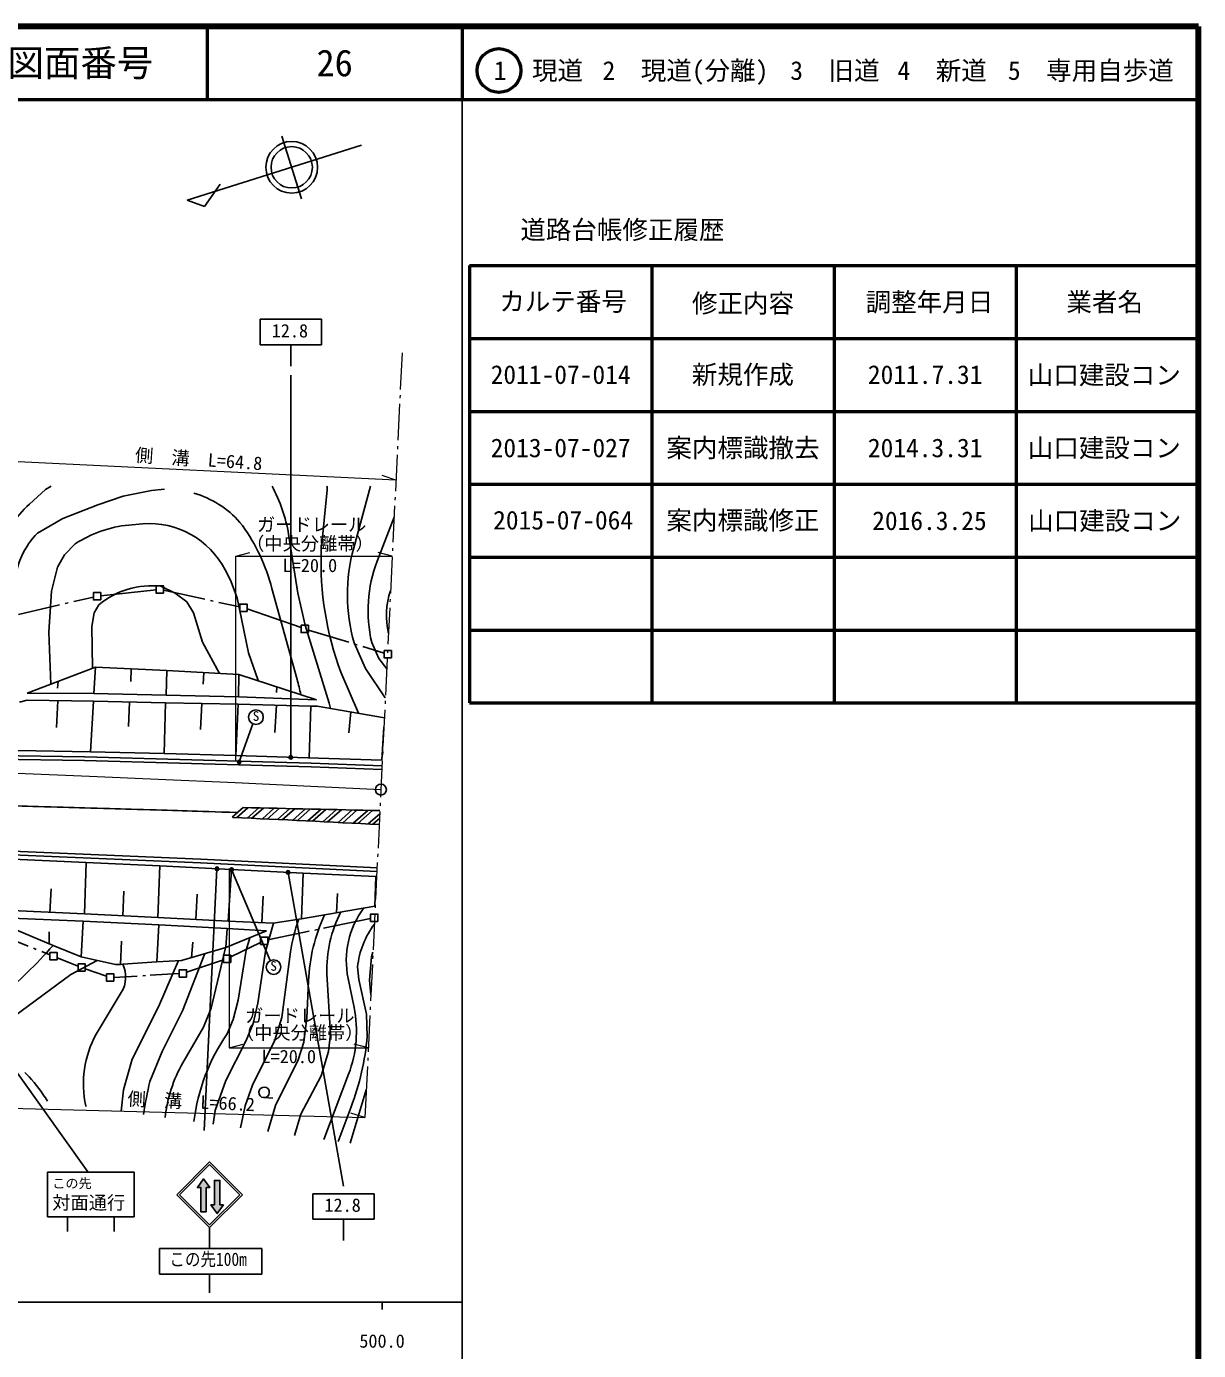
# Model space of a CAD drawing. Units: millimetres, scale not verified. Extents: x 40000 to 680000, y 20000 to 380000.
# Drawn here: x 519225 to 680000, y 198357 to 380000 of the extents above; entities that cross this region are included whole.
import ezdxf
from ezdxf.enums import TextEntityAlignment as Align

# ---------------------------------------------------------------- set-up
doc = ezdxf.new("R2010")
doc.units = ezdxf.units.MM
doc.header["$LTSCALE"] = 1000
doc.header["$PDMODE"] = 32
doc.header["$PDSIZE"] = 500
doc.linetypes.add('CHAIN', pattern=[18.5, 12, -1.5, 3.5, -1.5])
for name, color, linetype, lineweight in [('M-BGD', 7, 'Continuous', 25), ('M-BGD-HTXT', 7, 'Continuous', 13), ('M-BMK', 2, 'CHAIN', 13), ('M-BMK-ROW', 30, 'Continuous', 25), ('M-BMK-SRVR', 3, 'Continuous', 25), ('M-STR-HTXT', 7, 'Continuous', 13), ('M-STR-STRC', 7, 'Continuous', 25), ('M-STR-STRD', 7, 'Continuous', 25), ('M-TTL', 2, 'Continuous', 140), ('M-TTL-BAND', 7, 'Continuous', 25), ('M-TTL-FRAM', 2, 'Continuous', 50), ('M-TTL-LINE', 7, 'Continuous', 50)]:
    doc.layers.add(name, color=color, linetype=linetype, lineweight=lineweight)
doc.layers.add('M-TTL-TXT', color=7, linetype='Continuous')
doc.styles.add('ＭＳ ゴシック', font='')
doc.styles.get('ＭＳ ゴシック').set_extended_font_data('MS Gothic')

msp = doc.modelspace()

# ---------------------------------------------------------------- hatches: boundary and pattern name
at = {"layer": 'M-STR-STRC'}
for points in [[(543890, 217365), (543890, 220710), (544368, 220710), (543516, 221897), (542664, 220710), (543142, 220710), (543142, 217365)], [(546235, 218339), (545757, 218339), (545757, 221684), (545009, 221684), (545009, 218339), (544531, 218339), (545383, 217152)]]:
    msp.add_hatch(color=256, dxfattribs=at).paths.add_polyline_path(points)

# ---------------------------------------------------------------- linework, layer by layer
at = {"layer": 'M-BGD'}
for p, q in [((565166, 363700), (541269, 356153)), ((556970, 356366), (554248, 364966)), ((543626, 355312), (545808, 358378)), ((541269, 356153), (543626, 355312)), ((521845, 316482), (519634, 314480)), ((522604, 316949), (521845, 316482)), ((536377, 316329), (532503, 315545)), ((538140, 316511), (536377, 316329)), ((559652, 308093), (560483, 316425)), ((564108, 308468), (566424, 316949)), ((529021, 314355), (524232, 312504)), ((532503, 315545), (529021, 314355)), ((524232, 312504), (520725, 310495)), ((569655, 312689), (567351, 306663)), ((535160, 311779), (533258, 311598)), ((548498, 311970), (548859, 311549)), ((525912, 309012), (524438, 307516)), ((556460, 302242), (555179, 310348)), ((524438, 307516), (523462, 305805)), ((523462, 305805), (522655, 302532)), ((547193, 304062), (546492, 305440)), ((548129, 301627), (547193, 304062)), ((522655, 302532), (522271, 296885)), ((539617, 302261), (537665, 303203)), ((539617, 302261), (541209, 301052)), ((549702, 294054), (548129, 301627)), ((552886, 302891), (556342, 290436)), ((557466, 297882), (556460, 302242)), ((529145, 300672), (528525, 299577)), ((541209, 301052), (542114, 299572)), ((528525, 299577), (528168, 297665)), ((542114, 299572), (543361, 295540)), ((522271, 296885), (522577, 289778)), ((528168, 297665), (528292, 291964)), ((560741, 287152), (557466, 297882)), ((543361, 295540), (545723, 291258)), ((565726, 291904), (564155, 295435)), ((566584, 295493), (567555, 293273)), ((550989, 290266), (549702, 294054)), ((567555, 293273), (568644, 291875)), ((528672, 292110), (519302, 288525)), ((528672, 292110), (528454, 288474)), ((538461, 291634), (528672, 292110)), ((533566, 291872), (533527, 290137)), ((538461, 291634), (538386, 288276)), ((548372, 291121), (538461, 291634)), ((543559, 291370), (543457, 289788)), ((548372, 291121), (548306, 288053)), ((559020, 287641), (548372, 291121)), ((564764, 285779), (562362, 291427)), ((568450, 287877), (565726, 291904)), ((523552, 290151), (523487, 289202)), ((553587, 289417), (553541, 288619)), ((519299, 287556), (518262, 287292)), ((528402, 287422), (519299, 287556)), ((519302, 288525), (528454, 288474)), ((523509, 287494), (523343, 283824)), ((528402, 287422), (528023, 280511)), ((538308, 287229), (528402, 287422)), ((528454, 288474), (538395, 288276)), ((533355, 287326), (533211, 283966)), ((538308, 287229), (538090, 280248)), ((548272, 287034), (538308, 287229)), ((538395, 288276), (548306, 288053)), ((543290, 287131), (543090, 283555)), ((548272, 287034), (547939, 279995)), ((558247, 286760), (548272, 287034)), ((548306, 288053), (559020, 287641)), ((553508, 286890), (553305, 283127)), ((558247, 286760), (558022, 279646)), ((559116, 286772), (558247, 286760)), ((568317, 285154), (559116, 286772)), ((563725, 285962), (563432, 283077)), ((568256, 283896), (567973, 279330)), ((504206, 280122), (527204, 279805)), ((518007, 280654), (528023, 280511)), ((527211, 279805), (553278, 279084)), ((528023, 280511), (538090, 280248)), ((538090, 280248), (547939, 279995)), ((547939, 279995), (557835, 279652)), ((504170, 279623), (527197, 279305)), ((527197, 279305), (553265, 278585)), ((553265, 278585), (558266, 278425)), ((553281, 279084), (558281, 278925)), ((557835, 279652), (567973, 279330)), ((558266, 278425), (567974, 278076)), ((558284, 278925), (567998, 278575)), ((567973, 279330), (568034, 279329)), ((543121, 265761), (512697, 267051)), ((543098, 265262), (512677, 266551)), ((517364, 265743), (527390, 265288)), ((527390, 265288), (527178, 258263)), ((527390, 265288), (537531, 264836)), ((567294, 264086), (543098, 265262)), ((567318, 264586), (543121, 265761)), ((537531, 264836), (537236, 257755)), ((537531, 264836), (547351, 264344)), ((547351, 264344), (546889, 257275)), ((547351, 264344), (557182, 263840)), ((557182, 263840), (556942, 257568)), ((557182, 263840), (567139, 263370)), ((522590, 261710), (522448, 258471)), ((567139, 263370), (566988, 259339)), ((567139, 263370), (567259, 263367)), ((532595, 261386), (532424, 257999)), ((542642, 260959), (542470, 257495)), ((551690, 260705), (551519, 257058)), ((561897, 261076), (561751, 258415)), ((517211, 258701), (527178, 258263)), ((527178, 258263), (537236, 257755)), ((556942, 257568), (566988, 259339)), ((566988, 259339), (567064, 259357)), ((522873, 253941), (517016, 256369)), ((517172, 257676), (527011, 257248)), ((527011, 257248), (526726, 252344)), ((527011, 257248), (537358, 256751)), ((537358, 256751), (537085, 251680)), ((537236, 257755), (546889, 257275)), ((537358, 256751), (546749, 256267)), ((546749, 256267), (546558, 253636)), ((546749, 256267), (552152, 255919)), ((546889, 257275), (553053, 256986)), ((553099, 256973), (551995, 253120)), ((553053, 256986), (556942, 257568)), ((522359, 255804), (522321, 254170)), ((532262, 254498), (532124, 251323)), ((542026, 254372), (541871, 252275)), ((552152, 255919), (546558, 253636)), ((549847, 254978), (549364, 253289)), ((526726, 252344), (522873, 253941)), ((546558, 253636), (540508, 251879)), ((540636, 244943), (543686, 252802)), ((546508, 253621), (544569, 245335)), ((549364, 253289), (548256, 246404)), ((551995, 253120), (550983, 245997)), ((555450, 253049), (554245, 244052)), ((566756, 253002), (566547, 252363)), ((525322, 249930), (528926, 251871)), ((531452, 251328), (526726, 252344)), ((532124, 251323), (531452, 251328)), ((532435, 251346), (532124, 251323)), ((537085, 251680), (532435, 251346)), ((540508, 251879), (537085, 251680)), ((540071, 251853), (537316, 245525)), ((564644, 250979), (564795, 249277)), ((566547, 252363), (566286, 249144)), ((519287, 250166), (509512, 240671)), ((516577, 243478), (525322, 249930)), ((557909, 249058), (557690, 243960)), ((560434, 250047), (560933, 241781)), ((563342, 249400), (564153, 245425)), ((564795, 249277), (565882, 244510)), ((566286, 249144), (566471, 247137)), ((532235, 247478), (528774, 241751)), ((537316, 245525), (533734, 238322)), ((544569, 245335), (543486, 242729)), ((548256, 246404), (547586, 243776)), ((550983, 245997), (550322, 243242)), ((540636, 244943), (537836, 239375)), ((547586, 243776), (546774, 241809)), ((554245, 244052), (553305, 240931)), ((557690, 243960), (557274, 240663)), ((565882, 244510), (565977, 241446)), ((543486, 242729), (540682, 237847)), ((550322, 243242), (549382, 240888)), ((560933, 241781), (560652, 239372)), ((549382, 240888), (546558, 235423)), ((553305, 240931), (550244, 234777)), ((557274, 240663), (556498, 238235)), ((533734, 238322), (532529, 234108)), ((537836, 239375), (536155, 235276)), ((556498, 238235), (553376, 231961)), ((560652, 239372), (559627, 236030)), ((519004, 236518), (519591, 235917)), ((563408, 236254), (560025, 227312)), ((546558, 235423), (545120, 231279)), ((550244, 234777), (549219, 231939)), ((559627, 236030), (556874, 230793)), ((532529, 234108), (532203, 231176)), ((551762, 233049), (553028, 232991)), ((565839, 234138), (563630, 226811)), ((527361, 231912), (527375, 231847)), ((545120, 231279), (544815, 229424)), ((549219, 231939), (548581, 228901)), ((553376, 231961), (552315, 228383)), ((556874, 230793), (555985, 227873)), ((563747, 231769), (561962, 227043))]:
    msp.add_line(p, q, dxfattribs=at)
for radius in [3548, 2836]:
    msp.add_circle((555608, 360680), radius, dxfattribs=at)
for centre, major_axis, start_param, end_param in [((534097, 306643), (-1563, -21523), 1.8152007, 2.1405655), ((548041, 315765), (-910, -12533), 1.6952223, 1.7369724), ((530473, 302296), (-1187, -16338), 3.9454849, 4.4313528), ((538562, 303114), (-968, -13331), 2.3669047, 2.9384694), ((534669, 295563), (-1166, -16058), 3.3031988, 3.795417), ((536040, 299920), (-862, -11863), 2.1253605, 3.2894498), ((527345, 296066), (-1930, -26572), 1.9017467, 2.2628727), ((528287, 302905), (-780, -10739), 4.0019632, 4.7093135), ((601761, 306550), (-3079, -42391), 4.7479713, 5.1480879), ((587440, 302066), (-1767, -24333), 4.5187355, 5.0595243), ((584756, 299857), (-1365, -18787), 4.4145941, 5.0181003), ((536366, 291759), (-834, -11487), 3.1007327, 3.8993746), ((578830, 299197), (-748, -10302), 4.4488369, 5.0243073), ((519917, 280313), (-2760, -37997), 1.855108, 1.911637), ((538310, 280169), (-1715, -23607), 1.9105321, 1.9421398), ((581876, 247993), (-1753, -24136), 4.3522502, 4.7402474), ((577202, 250649), (-1226, -16878), 4.3002523, 4.8198652), ((575017, 251842), (-871, -11992), 4.1384799, 4.9887489), ((575755, 250226), (-1498, -20624), 4.4282971, 4.6473343), ((576293, 249753), (-856, -11784), 4.139025, 4.6802724), ((480128, 291620), (-4151, -57144), 0.8337555, 0.9249778), ((528864, 249590), (-290, -3994), 1.087332, 2.0966562), ((548282, 242101), (-1184, -16303), 1.2768904, 1.8475042), ((541134, 234939), (-1030, -14177), 4.2844995, 4.9989089), ((568131, 226661), (-1909, -26281), 4.171804, 4.6653174), ((529726, 244802), (-2660, -36626), 1.2798593, 1.5511447), ((556932, 228372), (-1372, -18893), 4.2604558, 4.6804598), ((498623, 217224), (-2044, -28135), 2.2182774, 2.3670849), ((579720, 224551), (-3278, -45126), 4.5449426, 4.6469034)]:
    msp.add_ellipse(centre, major_axis=major_axis, ratio=0.991376, start_param=start_param, end_param=end_param, dxfattribs=at)
msp.add_ellipse((551814, 233774), major_axis=(53, 725), ratio=0.991376, dxfattribs=at)
at = {"layer": 'M-BGD-HTXT'}
for p, q in [((570749, 335211), (570506, 330217)), ((570467, 329418), (570448, 329019)), ((570409, 328219), (570166, 323225)), ((570127, 322426), (570108, 322027)), ((570069, 321228), (569826, 316234)), ((569787, 315435), (569768, 315035)), ((569729, 314236), (569486, 309242)), ((569389, 307244), (569146, 302250)), ((569447, 308443), (569428, 308043)), ((569049, 300253), (568807, 295258)), ((569108, 301451), (569088, 301052)), ((568768, 294459), (568748, 294060)), ((568709, 293261), (568467, 288267)), ((568428, 287468), (568408, 287068)), ((568370, 286269), (568127, 281275)), ((568088, 280476), (568069, 280076)), ((568030, 279277), (567787, 274283)), ((567748, 273484), (567729, 273085)), ((567690, 272286), (567447, 267291)), ((567350, 265294), (567107, 260300)), ((567408, 266492), (567389, 266093)), ((567010, 258302), (566767, 253308)), ((567068, 259501), (567049, 259101)), ((566728, 252509), (566709, 252109)), ((566670, 251310), (566427, 246316)), ((566389, 245517), (566369, 245118)), ((566330, 244319), (566088, 239324)), ((566049, 238525), (566029, 238126)), ((565990, 237327), (565651, 230335))]:
    msp.add_line(p, q, dxfattribs=at)
at = {"layer": 'M-BMK'}
for p, q in [((517960, 277559), (527881, 277161)), ((527881, 277161), (537297, 276762)), ((537297, 276762), (547863, 276286)), ((547863, 276286), (557280, 275839)), ((557280, 275839), (567839, 275310))]:
    msp.add_line(p, q, dxfattribs=at)
at = {"layer": 'M-BMK-ROW'}
for p, q in [((525722, 301097), (528401, 301724)), ((537001, 302723), (529403, 301896)), ((538010, 302667), (543669, 301425)), ((518128, 299318), (523775, 300640)), ((524554, 300823), (524943, 300914)), ((544450, 301254), (544841, 301168)), ((545623, 300997), (548473, 300371)), ((556893, 297532), (549475, 300089)), ((557903, 297204), (563443, 295516)), ((564209, 295283), (564591, 295166)), ((565357, 294933), (568292, 294039)), ((559972, 256278), (566420, 257627)), ((514106, 255999), (519458, 253842)), ((547244, 252355), (551335, 254334)), ((552346, 254683), (558014, 255869)), ((558797, 256033), (559189, 256114)), ((520200, 253543), (520571, 253394)), ((521313, 253095), (522434, 252643)), ((523437, 252239), (526296, 251087)), ((527298, 250710), (530215, 249694)), ((541184, 250254), (546242, 251945)), ((531239, 249550), (534392, 249729)), ((535190, 249774), (535529, 249793)), ((536206, 249832), (540182, 250058))]:
    msp.add_line(p, q, dxfattribs=at)
for points in [[(529403, 301340), (528401, 301340), (528400, 302342), (529403, 302342)], [(538004, 302277), (537002, 302277), (537001, 303279), (538004, 303279)], [(549475, 299760), (548473, 299760), (548472, 300762), (549475, 300763)], [(557895, 296858), (556893, 296858), (556893, 297860), (557895, 297860)], [(569294, 293385), (568292, 293385), (568292, 294387), (569294, 294388)], [(567438, 257233), (566436, 257233), (566435, 258235), (567438, 258236)], [(552337, 254076), (551335, 254075), (551335, 255078), (552337, 255078)], [(523437, 251940), (522434, 251939), (522434, 252942), (523436, 252942)], [(547245, 251611), (546242, 251611), (546242, 252613), (547244, 252613)], [(527298, 250383), (526296, 250383), (526296, 251385), (527298, 251386)], [(531217, 249019), (530215, 249018), (530215, 250021), (531217, 250021)], [(541184, 249585), (540182, 249585), (540182, 250587), (541184, 250587)]]:
    msp.add_lwpolyline(points, close=True, dxfattribs=at)
at = {"layer": 'M-BMK-SRVR'}
msp.add_circle((567839, 275310), 752, dxfattribs=at)
at = {"layer": 'M-STR-HTXT'}
for p, q in [((569901, 317768), (506078, 320871)), ((569901, 317768), (567996, 318379)), ((547925, 307331), (549857, 307848)), ((547925, 279302), (547925, 307331)), ((547925, 307331), (569389, 307331)), ((569389, 307331), (567457, 307848)), ((547006, 264298), (547006, 239878)), ((547006, 239878), (548938, 240395)), ((547006, 239878), (566114, 239878)), ((566114, 239878), (564183, 240395)), ((500137, 232064), (565651, 230335)), ((565651, 230335), (563733, 230903))]:
    msp.add_line(p, q, dxfattribs=at)
at = {"layer": 'M-STR-STRC'}
for p, q in [((551279, 339825), (559679, 339825)), ((551279, 336325), (551279, 339825)), ((559679, 339825), (559679, 336325)), ((559679, 336325), (551279, 336325)), ((555479, 336325), (555479, 333394)), ((555485, 279702), (555485, 332181)), ((550258, 284346), (548401, 279116)), ((496431, 266606), (527634, 222865)), ((545356, 264448), (543604, 228549)), ((552669, 251859), (547351, 264344)), ((555117, 263946), (562735, 220925)), ((539842, 219732), (544342, 224232)), ((540196, 219732), (544342, 223878)), ((548843, 219732), (544342, 224232)), ((548489, 219732), (544342, 223878)), ((522113, 222816), (533998, 222816)), ((522113, 216702), (522113, 222816)), ((533998, 222816), (533998, 216702)), ((542664, 220710), (543516, 221897)), ((544368, 220710), (543516, 221897)), ((545757, 221684), (545009, 221684)), ((545009, 221684), (545009, 218339)), ((545757, 221684), (545757, 218339)), ((543142, 220710), (542664, 220710)), ((543142, 217365), (543142, 220710)), ((543890, 217365), (543890, 220710)), ((543890, 220710), (544368, 220710)), ((558510, 219874), (566910, 219874)), ((558510, 216374), (558510, 219874)), ((566910, 219874), (566910, 216374)), ((539842, 219732), (544342, 215231)), ((540196, 219732), (544342, 215585)), ((544342, 215585), (548489, 219732)), ((544343, 215232), (548843, 219732)), ((545009, 218339), (544531, 218339)), ((544531, 218339), (545383, 217152)), ((546235, 218339), (545383, 217152)), ((545757, 218339), (546235, 218339)), ((533998, 216702), (522113, 216702)), ((524857, 216702), (524857, 214705)), ((531255, 216702), (531255, 214705)), ((543142, 217365), (543890, 217365)), ((566910, 216374), (558510, 216374)), ((562710, 216374), (562710, 213442)), ((544343, 215232), (544343, 212371)), ((537490, 212349), (551490, 212349)), ((537490, 212349), (537490, 208849)), ((551490, 212349), (551490, 208849)), ((537490, 208849), (551490, 208849)), ((544343, 208849), (544343, 206293))]:
    msp.add_line(p, q, dxfattribs=at)
for points in [[(543890, 217365), (543890, 220710), (544368, 220710), (543516, 221897), (542664, 220710), (543142, 220710), (543142, 217365)], [(546235, 218339), (545757, 218339), (545757, 221684), (545009, 221684), (545009, 218339), (544531, 218339), (545383, 217152)]]:
    msp.add_lwpolyline(points, close=True, dxfattribs=at)
for centre, radius in [((550708, 285246), 1006), ((555485, 279734), 150), ((555485, 279734), 120), ((555485, 279734), 90), ((555485, 279734), 60), ((555485, 279734), 30), ((548401, 279116), 150), ((548401, 279116), 120), ((548401, 279116), 90), ((548401, 279116), 60), ((548401, 279116), 30), ((545356, 264448), 150), ((545356, 264448), 120), ((545356, 264448), 90), ((545356, 264448), 60), ((545356, 264448), 30), ((547351, 264344), 150), ((547351, 264344), 120), ((547351, 264344), 90), ((547351, 264344), 60), ((547351, 264344), 30), ((555117, 263946), 150), ((555117, 263946), 120), ((555117, 263946), 90), ((555117, 263946), 60), ((555117, 263946), 30), ((553119, 250959), 1006)]:
    msp.add_circle(centre, radius, dxfattribs=at)
for p in [(555485, 279734), (548401, 279116), (545356, 264448), (547351, 264344), (555117, 263946)]:
    msp.add_point(p, dxfattribs=at)
at = {"layer": 'M-STR-STRD'}
for p, q in [((547441, 271511), (548941, 272837)), ((548075, 271471), (549606, 272824)), ((549509, 271404), (551081, 272794)), ((550154, 271374), (551745, 272780)), ((551588, 271306), (553221, 272750)), ((552232, 271275), (553884, 272736)), ((553665, 271207), (555358, 272704)), ((554309, 271176), (556022, 272690)), ((555741, 271107), (557495, 272658)), ((556385, 271076), (558158, 272644)), ((557816, 271006), (559631, 272611)), ((558460, 270975), (560293, 272596)), ((559890, 270905), (561765, 272563)), ((560533, 270873), (562428, 272548)), ((561962, 270802), (563899, 272514)), ((562605, 270769), (564561, 272498)), ((564034, 270698), (566031, 272464)), ((564677, 270665), (566693, 272448)), ((566104, 270593), (567685, 271990)), ((566747, 270560), (567656, 271364))]:
    msp.add_line(p, q, dxfattribs=at)
for centre, radius, start, end in [((459138, -4226067), 4499800, 88.61749, 88.85646), ((362775, -3719430), 3995200, 87.06106, 87.34965)]:
    msp.add_arc(centre, radius, start, end, dxfattribs=at)
msp.add_open_spline([(427578, 275041), (437631, 274873), (440154, 274831), (448215, 274679), (455773, 274536), (460006, 274452), (467563, 274290), (474682, 274137), (478670, 274047), (485788, 273881), (490190, 273778), (492656, 273720), (497058, 273611), (499552, 273550), (500949, 273514), (503443, 273450), (505935, 273386), (507331, 273350), (509822, 273284), (512312, 273218), (513707, 273181), (516196, 273113), (518684, 273046), (520078, 273007), (522565, 272938), (525051, 272868), (526443, 272829), (528928, 272757), (531412, 272686), (532803, 272646), (535286, 272572), (540323, 272422), (541900, 272368), (548181, 272164)], degree=3, knots=[0, 0, 0, 0, 1, 1, 1, 2, 2, 2, 3, 3, 3, 4, 4, 4, 5, 5, 5, 6, 6, 6, 7, 7, 7, 8, 8, 8, 9, 9, 9, 10, 10, 10, 11, 11, 11, 11], dxfattribs=at)
at = {"layer": 'M-TTL'}
for p, q in [((680000, 380000), (40000, 380000)), ((680000, 20000), (680000, 380000))]:
    msp.add_line(p, q, dxfattribs=at)
at = {"layer": 'M-TTL-BAND'}
for p, q in [((579000, 20000), (579000, 370000)), ((40000, 205000), (579000, 205000)), ((568000, 205000), (568000, 204000))]:
    msp.add_line(p, q, dxfattribs=at)
at = {"layer": 'M-TTL-FRAM'}
for p, q in [((580000, 347197), (580000, 287197)), ((580000, 347197), (680000, 347197)), ((580000, 287197), (680000, 287197))]:
    msp.add_line(p, q, dxfattribs=at)
at = {"layer": 'M-TTL-LINE'}
for p, q in [((543997, 380000), (543997, 370000)), ((579000, 380000), (579000, 370000)), ((40000, 370000), (680000, 370000)), ((605000, 347197), (605000, 287197)), ((630000, 347197), (630000, 287197)), ((655000, 347197), (655000, 287197)), ((580000, 337197), (680000, 337197)), ((580000, 327197), (680000, 327197)), ((580000, 317197), (680000, 317197)), ((580000, 307197), (680000, 307197)), ((580000, 297197), (680000, 297197))]:
    msp.add_line(p, q, dxfattribs=at)
msp.add_circle((584031, 373958), 3000, dxfattribs=at)

# ---------------------------------------------------------------- texts
at = {"layer": 'M-STR-HTXT', "style": 'ＭＳ ゴシック'}
for s, rotation, p in [('側\u3000溝\u3000L=64.8', 356.066, (534030, 319776)), ('側\u3000溝\u3000L=66.2', 357.29, (533023, 231458))]:
    msp.add_text(s, height=1833, rotation=rotation, dxfattribs=at).set_placement(p, align=Align.BOTTOM_LEFT)
for s, p in [('ガードレール', (550848, 310202)), ('L=20.0', (554363, 304597)), ('ガードレール', (549225, 242830)), ('L=20.0', (551464, 237229))]:
    msp.add_text(s, height=1833, dxfattribs=at).set_placement(p, align=Align.BOTTOM_LEFT)
for p in [(558109, 307599), (556698, 240490)]:
    msp.add_text('（中央分離帯）', height=1833, dxfattribs=at).set_placement(p, align=Align.BOTTOM_CENTER)
at = {"layer": 'M-STR-STRC', "style": 'ＭＳ ゴシック'}
for p in [(552866, 336789), (560097, 216838)]:
    msp.add_text('12.8', height=1833, dxfattribs=at).set_placement(p, align=Align.BOTTOM_LEFT)
for p in [(550708, 284346), (553119, 250059)]:
    msp.add_text('S', height=1320, dxfattribs=at).set_placement(p, align=Align.BOTTOM_CENTER)
for s, height, p in [('この先', 1320, (525468, 221293)), ('対面通行', 1833, (527768, 218639))]:
    msp.add_text(s, height=height, dxfattribs=at).set_placement(p, align=Align.MIDDLE_CENTER)
at = {"layer": 'M-STR-STRC', "style": 'ＭＳ ゴシック', "width": 0.85}
msp.add_text('この先100m', height=1833, dxfattribs=at).set_placement((544150, 209415), align=Align.BOTTOM_CENTER)
at = {"layer": 'M-TTL-BAND', "style": 'ＭＳ ゴシック'}
msp.add_text('500.0', height=1833, dxfattribs=at).set_placement((568000, 198195), align=Align.BOTTOM_CENTER)
at = {"layer": 'M-TTL-TXT', "style": 'ＭＳ ゴシック'}
for s, height, p in [('図面番号', 3666, (526622, 375000)), ('26', 3666, (561497, 375000)), ('1\u3000現道', 2566, (589448, 373958)), ('2\u3000現道(分離)', 2566, (609619, 373958)), ('3\u3000旧道', 2566, (630121, 373958)), ('4\u3000新道', 2566, (644824, 373958)), ('5\u3000専用自歩道', 2566, (665228, 373958)), ('道路台帳修正履歴', 2566, (600968, 352113)), ('カルテ番号', 2566, (592839, 342277)), ('修正内容', 2566, (617509, 342023)), ('調整年月日', 2566, (643089, 342197)), ('業者名', 2566, (667134, 342197)), ('2011-07-014', 2566, (592500, 332245)), ('新規作成', 2566, (617500, 332245)), ('2011.7.31', 2566, (642500, 332245)), ('山口建設コン', 2566, (667077, 332189)), ('2013-07-027', 2566, (592500, 322189)), ('案内標識撤去', 2566, (617502, 322189)), ('2014.3.31', 2566, (642500, 322189)), ('山口建設コン', 2566, (667077, 322189)), ('2015-07-064', 2566, (592839, 312277)), ('案内標識修正', 2566, (617500, 312245)), ('2016.3.25', 2566, (643089, 312197)), ('山口建設コン', 2566, (667134, 312197))]:
    msp.add_text(s, height=height, dxfattribs=at).set_placement(p, align=Align.MIDDLE_CENTER)

doc.saveas('drawing.dxf')
